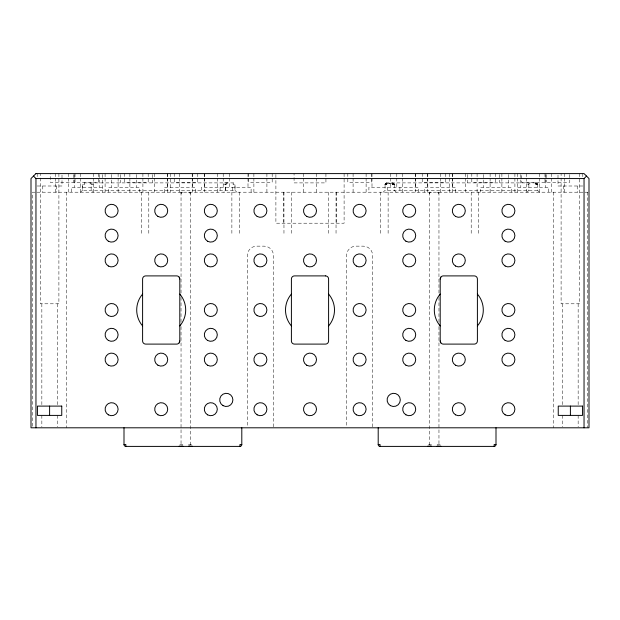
<?xml version="1.0" encoding="UTF-8"?>
<svg xmlns="http://www.w3.org/2000/svg" width="620" height="620" viewBox="0 0 620 620"><rect width="100%" height="100%" fill="white"/><g stroke="black" fill="none" stroke-linecap="round" stroke-linejoin="round"><path stroke-width="0.46" stroke-dasharray="3.1 2.33" d="M227.54 182.9L223.82 182.962L223.82 184.76L227.54 184.76L227.54 182.9A1.86 1.86 0 0 0 225.68 184.76L225.68 190.34L223.82 192.2M539.4 192.2L537.54 190.34L537.478 184.28L535.68 182.9L386.88 182.9L385.082 184.28L385.02 190.34L383.16 192.2M527 192.2L528.86 190.34L528.86 182.9L530.007 184.047M396.18 192.2L394.32 190.34C393.731 188.356 395.885 183.264 392.46 182.962L393.041 183.9L392.46 184.76L392.739 183.466L392.94 184.76L393.39 184.76L393.344 184.295L392.46 184.28L393.018 183.489L386.88 183.442L386.399 182.962L385.562 183.442L385.268 184.76L385.438 184L385.121 184.318C385.315 185.706 385.229 182.195 386.88 182.962L385.741 183.621L385.997 183.195L386.671 182.985L385.175 184.434M385.02 184.76L385.997 183.195L386.88 184.76C383.416 186.271 386.376 181.482 386.415 183.876L385.268 184.76M385.268 184.101L385.469 183.652L386.399 184.76L386.88 183.442L385.609 184.202L385.741 184.613L386.88 184.28C383.036 185.031 391.654 182.21 392.46 183.442L393.119 183.148L392.46 182.9L392.786 183.954L393.018 183.489M385.322 183.784L385.051 184.76L385.322 183.784L385.175 184.264M394.258 184.28C393.111 182.83 394.653 185.713 393.731 184.28L393.925 183.621L392.46 183.148M385.051 184.59L385.082 184.76M386.64 183.466L386.88 183.148L385.95 184.76L386.462 183.001L385.865 183.404M385.562 184.76L385.609 183.489L385.415 183.97M386.175 184.76L386.462 184.318L386.88 184.76L386.671 184.295M392.755 183.202L394.072 183.83M385.795 184.101L385.95 183.621M386.88 184.76L385.95 183.83L386.88 182.962M386.268 183.063L385.082 184.419L386.074 183.117M393.165 184.76L393.344 184.295L392.925 184.551M385.121 184.318L385.315 183.876M386.384 184.264L386.586 183.784M386.198 183.939L386.88 183.148L385.95 183.83M536.695 184.07L536.439 183.466L536.997 184.76M386.09 183.97L386.88 183.442L386.647 183.853M393.778 184.76L394.142 184.551M385.415 184.613L385.64 184.202M385.756 183.729L386.462 183.001M536.385 183.055L537.478 184.28M386.175 183.559L386.415 183.195L385.609 183.489M535.68 183.83L536.277 183.28M386.733 184.032L386.554 183.117M385.981 184L386.399 183.489M536.997 183.442L537.439 184.342M80.6 192.2L82.46 190.34L82.46 184.76A1.86 1.86 0 0 1 84.32 182.9L233.12 182.9A1.86 1.86 0 0 1 234.98 184.76L234.98 190.34L236.84 192.2M89.993 184.047L91.132 182.908L91.14 190.34L93 192.2M386.88 183.442L386.415 183.876L386.88 183.83M536.966 183.846L535.68 183.442L537.145 183.621M394.219 184.342L394.281 184.76L394.219 184.342C394.723 185.713 393.499 182.404 393.901 183.861M392.46 184.52L392.786 183.954M182.9 192.2L181.652 192.2M431.52 192.2L430.272 192.2M188.48 444.718L192.2 444.54L192.2 445.021M437.1 444.718L440.82 444.54L440.82 445.021M537.478 190.34L385.082 190.34M536.161 182.962L535.68 182.962L536.439 183.861L535.68 183.055M91.14 184.76L93 184.76L93 182.9M37.2 186L62 186L62 173.6M582.8 186L558 186L558 174.553M102.3 187.24L71.3 187.24L71.3 192.2M517.7 187.24L548.7 187.24L548.7 192.2M35.131 192.2L32.55 192.2L32.55 426.831M36.929 192.2L583.071 192.2M584.869 192.2L589 192.2M225.618 190.34L225.68 184.76M431.52 444.718L427.8 444.54L427.8 445.021M182.9 444.718L179.18 444.54L179.18 445.021M437.1 192.2L438.712 192.479L438.712 193.921L438.789 192.2L438.348 192.2M188.48 192.2L190.092 192.479L190.092 193.921L190.169 192.2L189.728 192.2M535.68 183.442L536.951 184.28M392.46 182.9L393.778 183.442M393.731 184.28L394.072 184.76L394.026 184.295M386.462 184.318L386.539 184.419M587.45 192.2L587.45 427.8M582.8 173.6L582.8 177.413M579.7 173.6L579.7 303.8L561.1 303.8L561.1 173.6M578.15 303.8L578.15 406.1M578.15 415.4L578.15 426.847M577.22 186L577.22 192.2M569.78 174.561L569.78 182.28L521.42 182.28L521.42 173.6M564.51 173.6L564.51 177.32M564.51 178.25L564.51 192.2M563.58 186L563.58 192.2M562.65 303.8L562.65 406.1M562.65 415.4L562.65 426.847M553.35 192.2L553.35 427.8M551.49 173.6L551.49 177.32M551.49 178.25L551.49 192.2M546.22 174.561L546.22 182.28M545.6 174.507L545.6 179.056M545.6 179.963L545.6 187.24M544.98 173.6L544.98 182.28M539.71 173.6L539.71 177.32M539.71 178.25L539.71 192.2M528.86 182.9L528.86 184.76L527 184.76L527 182.9M526.69 173.6L526.69 177.32M526.69 178.25L526.69 192.2M520.8 174.507L520.8 179.056M520.8 179.963L520.8 187.24M517.7 173.6L517.7 177.32M517.7 178.25L517.7 192.2M514.91 173.6L514.91 177.32M514.91 178.25L514.91 192.2M511.5 192.2L511.5 187.24L480.5 187.24L480.5 192.2M508.4 174.507L508.4 179.056M508.4 179.963L508.4 187.24M501.89 173.6L501.89 177.32M501.89 178.25L501.89 192.2M499.534 174.53L499.534 179.18M499.534 180.11L499.534 182.9M495.38 173.6L495.38 182.28L471.82 182.28L471.82 173.6M490.11 173.6L490.11 177.32M490.11 178.25L490.11 192.2M483.6 174.507L483.6 179.056M483.6 179.963L483.6 187.24M478.64 192.2L478.64 234.654M477.09 173.6L477.09 177.32M477.09 178.25L477.09 192.2M471.2 192.2L471.2 234.654M467.666 174.53L467.666 179.18M467.666 180.11L467.666 182.9M465.31 173.6L465.31 177.32M465.31 178.25L465.31 192.2M455.7 192.2L455.7 187.24L424.7 187.24L424.7 192.2M452.6 173.6L452.6 177.235M452.6 178.149L452.6 187.24M452.29 173.6L452.29 177.32M452.29 178.25L452.29 192.2M449.5 173.6L449.5 177.32M449.5 178.25L449.5 192.2M445.78 173.6L445.78 182.28L422.22 182.28L422.22 173.6M440.51 173.6L440.51 177.32M440.51 178.25L440.51 192.2M438.96 192.2L438.96 293.415M438.96 297.29L438.96 322.718M438.96 326.585L438.96 444.54A1.86 1.86 0 0 1 438.898 445.021M429.66 192.2L429.66 444.54A1.86 1.86 0 0 0 429.722 445.021M427.8 173.6L427.8 177.235M427.8 178.149L427.8 187.24M427.49 173.6L427.49 177.32M427.49 178.25L427.49 192.2M418.5 192.2L418.5 187.24L368.9 187.24L368.9 192.2M415.71 173.6L415.71 177.32M415.71 178.25L415.71 192.2M415.4 173.6L415.4 177.235M415.4 178.149L415.4 187.24M402.69 173.6L402.69 177.32M402.69 178.25L402.69 192.2M399.9 187.24L399.9 192.2M396.8 173.6L396.8 177.235M396.8 178.149L396.8 187.24M390.6 173.6L390.6 177.235M390.6 178.149L390.6 187.24M388.12 192.2L388.12 234.654M387.5 187.24L387.5 192.2M380.68 192.2L380.68 234.654M372.62 426.831L372.62 255.44A9.3 9.3 0 0 0 363.32 246.14L355.88 246.14A9.3 9.3 0 0 0 346.58 255.44L346.58 426.831M372 173.6L372 177.235M372 178.149L372 187.24M371.38 173.6L371.38 182.28L347.82 182.28L347.82 173.6M366.11 173.6L366.11 177.32M366.11 178.25L366.11 192.2M353.09 173.6L353.09 177.32M353.09 178.25L353.09 192.2M344.1 173.6L344.1 223.2L275.9 223.2L275.9 180.11M336.66 192.2L336.66 223.2M336.04 192.2L336.04 234.654M328.6 192.2L328.6 234.654M325.934 173.6L325.934 182.9L294.066 182.9L294.066 173.6M316.51 173.6L316.51 177.32M316.51 178.25L316.51 192.2M303.49 173.6L303.49 177.32M303.49 178.25L303.49 192.2M291.4 192.2L291.4 234.654M283.96 192.2L283.96 234.654M283.34 192.2L283.34 223.2M275.9 174.53L275.9 179.18M273.42 426.831L273.42 255.44A9.3 9.3 0 0 0 264.12 246.14L256.68 246.14A9.3 9.3 0 0 0 247.38 255.44L247.38 426.831M272.18 173.6L272.18 182.28L248.62 182.28L248.62 173.6M266.91 173.6L266.91 177.32M266.91 178.25L266.91 192.2M253.89 173.6L253.89 177.32M253.89 178.25L253.89 192.2M251.1 192.2L251.1 187.24L201.5 187.24L201.5 192.2M248 173.6L248 177.235M248 178.149L248 187.24M239.32 192.2L239.32 234.654M233.12 182.9L233.12 184.76L234.98 184.76L234.98 190.34L82.46 190.34L82.46 184.76L84.32 184.76L84.32 182.9M232.5 187.24L232.5 192.2M231.88 192.2L231.88 234.654M229.4 173.6L229.4 177.235M229.4 178.149L229.4 187.24M223.2 173.6L223.2 177.235M223.2 178.149L223.2 187.24M220.1 187.24L220.1 192.2M217.31 173.6L217.31 177.32M217.31 178.25L217.31 192.2M204.6 173.6L204.6 177.235M204.6 178.149L204.6 187.24M204.29 173.6L204.29 177.32M204.29 178.25L204.29 192.2M197.78 173.6L197.78 182.28L174.22 182.28L174.22 173.6M195.3 192.2L195.3 187.24L164.3 187.24L164.3 192.2M192.51 173.6L192.51 177.32M192.51 178.25L192.51 192.2M192.2 173.6L192.2 177.235M192.2 178.149L192.2 187.24M190.34 192.2L190.34 444.54A1.86 1.86 0 0 1 190.278 445.021M181.04 192.2L181.04 293.415M181.04 297.29L181.04 322.718M181.04 326.585L181.04 444.54A1.86 1.86 0 0 0 181.102 445.021M179.49 173.6L179.49 177.32M179.49 178.25L179.49 192.2M170.5 173.6L170.5 192.2M167.71 173.6L167.71 177.32M167.71 178.25L167.71 192.2M167.4 173.6L167.4 177.235M167.4 178.149L167.4 187.24M154.69 173.6L154.69 177.32M154.69 178.25L154.69 192.2M152.334 174.53L152.334 179.18M152.334 180.11L152.334 182.9M148.8 192.2L148.8 234.654M148.18 173.6L148.18 182.28L124.62 182.28L124.62 173.6M142.91 173.6L142.91 177.32M142.91 178.25L142.91 192.2M141.36 192.2L141.36 234.654M139.5 192.2L139.5 187.24L108.5 187.24L108.5 192.2M136.4 174.507L136.4 179.056M136.4 179.963L136.4 187.24M129.89 173.6L129.89 177.32M129.89 178.25L129.89 192.2M120.466 174.53L120.466 179.18M120.466 180.11L120.466 182.9M118.11 173.6L118.11 177.32M118.11 178.25L118.11 192.2M111.6 174.507L111.6 179.056M111.6 179.963L111.6 187.24M105.09 173.6L105.09 177.32M105.09 178.25L105.09 192.2M102.3 174.53L102.3 179.18M102.3 180.11L102.3 192.2M99.2 174.507L99.2 179.056M99.2 179.963L99.2 187.24M98.58 173.6L98.58 182.28L50.22 182.28L50.22 173.6M93.31 173.6L93.31 177.32M93.31 178.25L93.31 192.2M80.29 173.6L80.29 177.32M80.29 178.25L80.29 192.2M75.02 173.6L75.02 182.28M74.4 174.507L74.4 179.056M74.4 179.963L74.4 187.24M73.78 174.561L73.78 182.28M68.51 173.6L68.51 177.32M68.51 178.25L68.51 192.2M66.65 192.2L66.65 427.8M58.9 173.6L58.9 303.8L40.3 303.8L40.3 173.6M57.35 303.8L57.35 406.1M57.35 415.4L57.35 426.847M56.42 186L56.42 192.2M55.49 173.6L55.49 177.32M55.49 178.25L55.49 192.2M42.78 186L42.78 192.2M41.85 303.8L41.85 405.131M41.85 415.4L41.85 426.847M37.2 173.6L37.2 177.413M181.21 192.2L181.102 193.587L181.21 192.2M429.831 192.2L429.722 193.587L429.831 192.2M537.54 184.76L535.68 184.76L535.68 182.9A1.86 1.86 0 0 1 537.54 184.76"/><path stroke-width="0.93" d="M179.18 277.14L179.8 279L179.8 341L179.18 342.86M440.82 342.86L440.2 341L440.2 279L440.82 277.14M33.48 176.08L35.96 178.56L584.04 178.56L586.52 176.08M188.48 446.183L192.2 446.152M437.1 446.183L440.82 446.152M124 427.8L124 444.54L125.86 444.54L125.86 446.4L239.94 446.4A1.86 1.86 0 0 0 241.8 444.54L241.8 427.8M241.8 444.54L239.94 444.54L239.94 446.4M378.2 427.8L378.2 444.54L380.06 444.54L380.06 446.4L494.14 446.4A1.86 1.86 0 0 0 496 444.54L496 427.8M496 444.54L494.14 444.54L494.14 446.4M431.52 446.183L427.8 446.152M182.9 446.183L179.18 446.152M584.04 178.56L584.04 427.8M570.4 406.1L570.4 415.4M49.6 406.1L49.6 415.4M35.96 178.56L35.96 427.8M179.8 294.066A24.49 24.49 0 0 1 179.8 325.934M142.6 325.934A24.49 24.49 0 0 1 142.6 294.066M179.8 279A3.1 3.1 0 0 0 176.7 275.9L145.7 275.9A3.1 3.1 0 0 0 142.6 279L142.6 341A3.1 3.1 0 0 0 145.7 344.1L176.7 344.1A3.1 3.1 0 0 0 179.8 341M328.6 294.066A24.49 24.49 0 0 1 328.6 325.934M291.4 325.934A24.49 24.49 0 0 1 291.4 294.066M440.2 341A3.1 3.1 0 0 0 443.3 344.1L474.3 344.1A3.1 3.1 0 0 0 477.4 341L477.4 279A3.1 3.1 0 0 0 474.3 275.9L443.3 275.9A3.1 3.1 0 0 0 440.2 279M477.4 294.066A24.49 24.49 0 0 1 477.4 325.934M440.2 325.934A24.49 24.49 0 0 1 440.2 294.066M125.86 446.4A1.86 1.86 0 0 1 124 444.54M189.41 446.152A1.86 1.86 0 0 1 188.48 446.4M182.9 446.4A1.86 1.86 0 0 1 181.97 446.152M438.03 446.152A1.86 1.86 0 0 1 437.1 446.4M380.06 446.4A1.86 1.86 0 0 1 378.2 444.54M431.52 446.4A1.86 1.86 0 0 1 430.59 446.152M35.96 173.6L31 178.56L31 427.8L589 427.8L589 178.56L584.04 173.6L35.96 173.6M325.5 275.9L294.5 275.9A3.1 3.1 0 0 0 291.4 279L291.4 341A3.1 3.1 0 0 0 294.5 344.1L325.5 344.1A3.1 3.1 0 0 0 328.6 341L328.6 279A3.1 3.1 0 0 0 325.5 275.9M61.752 406.1L37.448 406.1L37.448 415.4L61.752 415.4L61.752 406.1M582.552 406.1L558.248 406.1L558.248 415.4L582.552 415.4L582.552 406.1M505.145 216.434A6.51 6.51 0 0 0 514.91 210.8A6.51 6.51 0 0 0 505.145 205.166A6.51 6.51 0 0 0 505.145 216.434M505.145 266.034A6.51 6.51 0 0 0 514.91 260.4A6.51 6.51 0 0 0 505.145 254.766A6.51 6.51 0 0 0 505.145 266.034M505.145 315.634A6.51 6.51 0 0 0 514.91 310A6.51 6.51 0 0 0 505.145 304.366A6.51 6.51 0 0 0 505.145 315.634M505.145 365.234A6.51 6.51 0 0 0 514.91 359.6A6.51 6.51 0 0 0 505.145 353.966A6.51 6.51 0 0 0 505.145 365.234M505.145 414.834A6.51 6.51 0 0 0 514.91 409.2A6.51 6.51 0 0 0 505.145 403.566A6.51 6.51 0 0 0 505.145 414.834M455.545 216.434A6.51 6.51 0 0 0 465.31 210.8A6.51 6.51 0 0 0 455.545 205.166A6.51 6.51 0 0 0 455.545 216.434M455.545 266.034A6.51 6.51 0 0 0 465.31 260.4A6.51 6.51 0 0 0 455.545 254.766A6.51 6.51 0 0 0 455.545 266.034M455.545 365.234A6.51 6.51 0 0 0 465.31 359.6A6.51 6.51 0 0 0 455.545 353.966A6.51 6.51 0 0 0 455.545 365.234M455.545 414.834A6.51 6.51 0 0 0 465.31 409.2A6.51 6.51 0 0 0 455.545 403.566A6.51 6.51 0 0 0 455.545 414.834M405.945 216.434A6.51 6.51 0 0 0 415.71 210.8A6.51 6.51 0 0 0 405.945 205.166A6.51 6.51 0 0 0 405.945 216.434M405.945 266.034A6.51 6.51 0 0 0 415.71 260.4A6.51 6.51 0 0 0 405.945 254.766A6.51 6.51 0 0 0 405.945 266.034M405.945 315.634A6.51 6.51 0 0 0 415.71 310A6.51 6.51 0 0 0 405.945 304.366A6.51 6.51 0 0 0 405.945 315.634M405.945 365.234A6.51 6.51 0 0 0 415.71 359.6A6.51 6.51 0 0 0 405.945 353.966A6.51 6.51 0 0 0 405.945 365.234M405.945 414.834A6.51 6.51 0 0 0 415.71 409.2A6.51 6.51 0 0 0 405.945 403.566A6.51 6.51 0 0 0 405.945 414.834M356.345 216.434A6.51 6.51 0 0 0 366.11 210.8A6.51 6.51 0 0 0 356.345 205.166A6.51 6.51 0 0 0 356.345 216.434M356.345 266.034A6.51 6.51 0 0 0 366.11 260.4A6.51 6.51 0 0 0 356.345 254.766A6.51 6.51 0 0 0 356.345 266.034M356.345 315.634A6.51 6.51 0 0 0 366.11 310A6.51 6.51 0 0 0 356.345 304.366A6.51 6.51 0 0 0 356.345 315.634M356.345 365.234A6.51 6.51 0 0 0 366.11 359.6A6.51 6.51 0 0 0 356.345 353.966A6.51 6.51 0 0 0 356.345 365.234M356.345 414.834A6.51 6.51 0 0 0 366.11 409.2A6.51 6.51 0 0 0 356.345 403.566A6.51 6.51 0 0 0 356.345 414.834M306.745 216.434A6.51 6.51 0 0 0 316.51 210.8A6.51 6.51 0 0 0 306.745 205.166A6.51 6.51 0 0 0 306.745 216.434M306.745 266.034A6.51 6.51 0 0 0 316.51 260.4A6.51 6.51 0 0 0 306.745 254.766A6.51 6.51 0 0 0 306.745 266.034M306.745 365.234A6.51 6.51 0 0 0 316.51 359.6A6.51 6.51 0 0 0 306.745 353.966A6.51 6.51 0 0 0 306.745 365.234M306.745 414.834A6.51 6.51 0 0 0 316.51 409.2A6.51 6.51 0 0 0 306.745 403.566A6.51 6.51 0 0 0 306.745 414.834M257.145 216.434A6.51 6.51 0 0 0 266.91 210.8A6.51 6.51 0 0 0 257.145 205.166A6.51 6.51 0 0 0 257.145 216.434M257.145 266.034A6.51 6.51 0 0 0 266.91 260.4A6.51 6.51 0 0 0 257.145 254.766A6.51 6.51 0 0 0 257.145 266.034M257.145 315.634A6.51 6.51 0 0 0 266.91 310A6.51 6.51 0 0 0 257.145 304.366A6.51 6.51 0 0 0 257.145 315.634M257.145 365.234A6.51 6.51 0 0 0 266.91 359.6A6.51 6.51 0 0 0 257.145 353.966A6.51 6.51 0 0 0 257.145 365.234M257.145 414.834A6.51 6.51 0 0 0 266.91 409.2A6.51 6.51 0 0 0 257.145 403.566A6.51 6.51 0 0 0 257.145 414.834M207.545 216.434A6.51 6.51 0 0 0 217.31 210.8A6.51 6.51 0 0 0 207.545 205.166A6.51 6.51 0 0 0 207.545 216.434M207.545 266.034A6.51 6.51 0 0 0 217.31 260.4A6.51 6.51 0 0 0 207.545 254.766A6.51 6.51 0 0 0 207.545 266.034M207.545 315.634A6.51 6.51 0 0 0 217.31 310A6.51 6.51 0 0 0 207.545 304.366A6.51 6.51 0 0 0 207.545 315.634M207.545 365.234A6.51 6.51 0 0 0 217.31 359.6A6.51 6.51 0 0 0 207.545 353.966A6.51 6.51 0 0 0 207.545 365.234M207.545 414.834A6.51 6.51 0 0 0 217.31 409.2A6.51 6.51 0 0 0 207.545 403.566A6.51 6.51 0 0 0 207.545 414.834M157.945 216.434A6.51 6.51 0 0 0 167.71 210.8A6.51 6.51 0 0 0 157.945 205.166A6.51 6.51 0 0 0 157.945 216.434M157.945 266.034A6.51 6.51 0 0 0 167.71 260.4A6.51 6.51 0 0 0 157.945 254.766A6.51 6.51 0 0 0 157.945 266.034M157.945 365.234A6.51 6.51 0 0 0 167.71 359.6A6.51 6.51 0 0 0 157.945 353.966A6.51 6.51 0 0 0 157.945 365.234M157.945 414.834A6.51 6.51 0 0 0 167.71 409.2A6.51 6.51 0 0 0 157.945 403.566A6.51 6.51 0 0 0 157.945 414.834M108.345 216.434A6.51 6.51 0 0 0 118.11 210.8A6.51 6.51 0 0 0 108.345 205.166A6.51 6.51 0 0 0 108.345 216.434M108.345 266.034A6.51 6.51 0 0 0 118.11 260.4A6.51 6.51 0 0 0 108.345 254.766A6.51 6.51 0 0 0 108.345 266.034M108.345 315.634A6.51 6.51 0 0 0 118.11 310A6.51 6.51 0 0 0 108.345 304.366A6.51 6.51 0 0 0 108.345 315.634M108.345 365.234A6.51 6.51 0 0 0 118.11 359.6A6.51 6.51 0 0 0 108.345 353.966A6.51 6.51 0 0 0 108.345 365.234M108.345 414.834A6.51 6.51 0 0 0 118.11 409.2A6.51 6.51 0 0 0 108.345 403.566A6.51 6.51 0 0 0 108.345 414.834M390.399 405.62A6.603 6.603 0 0 0 400.303 399.9A6.603 6.603 0 0 0 390.399 394.18A6.603 6.603 0 0 0 390.399 405.62M222.999 405.62A6.603 6.603 0 0 0 232.903 399.9A6.603 6.603 0 0 0 222.999 394.18A6.603 6.603 0 0 0 222.999 405.62M108.345 340.434A6.51 6.51 0 0 0 118.11 334.8A6.51 6.51 0 0 0 108.345 329.166A6.51 6.51 0 0 0 108.345 340.434M207.545 340.434A6.51 6.51 0 0 0 217.31 334.8A6.51 6.51 0 0 0 207.545 329.166A6.51 6.51 0 0 0 207.545 340.434M207.545 241.234A6.51 6.51 0 0 0 217.31 235.6A6.51 6.51 0 0 0 207.545 229.966A6.51 6.51 0 0 0 207.545 241.234M108.345 241.234A6.51 6.51 0 0 0 118.11 235.6A6.51 6.51 0 0 0 108.345 229.966A6.51 6.51 0 0 0 108.345 241.234M405.945 340.434A6.51 6.51 0 0 0 415.71 334.8A6.51 6.51 0 0 0 405.945 329.166A6.51 6.51 0 0 0 405.945 340.434M505.145 340.434A6.51 6.51 0 0 0 514.91 334.8A6.51 6.51 0 0 0 505.145 329.166A6.51 6.51 0 0 0 505.145 340.434M505.145 241.234A6.51 6.51 0 0 0 514.91 235.6A6.51 6.51 0 0 0 505.145 229.966A6.51 6.51 0 0 0 505.145 241.234M405.945 241.234A6.51 6.51 0 0 0 415.71 235.6A6.51 6.51 0 0 0 405.945 229.966A6.51 6.51 0 0 0 405.945 241.234"/></g></svg>
